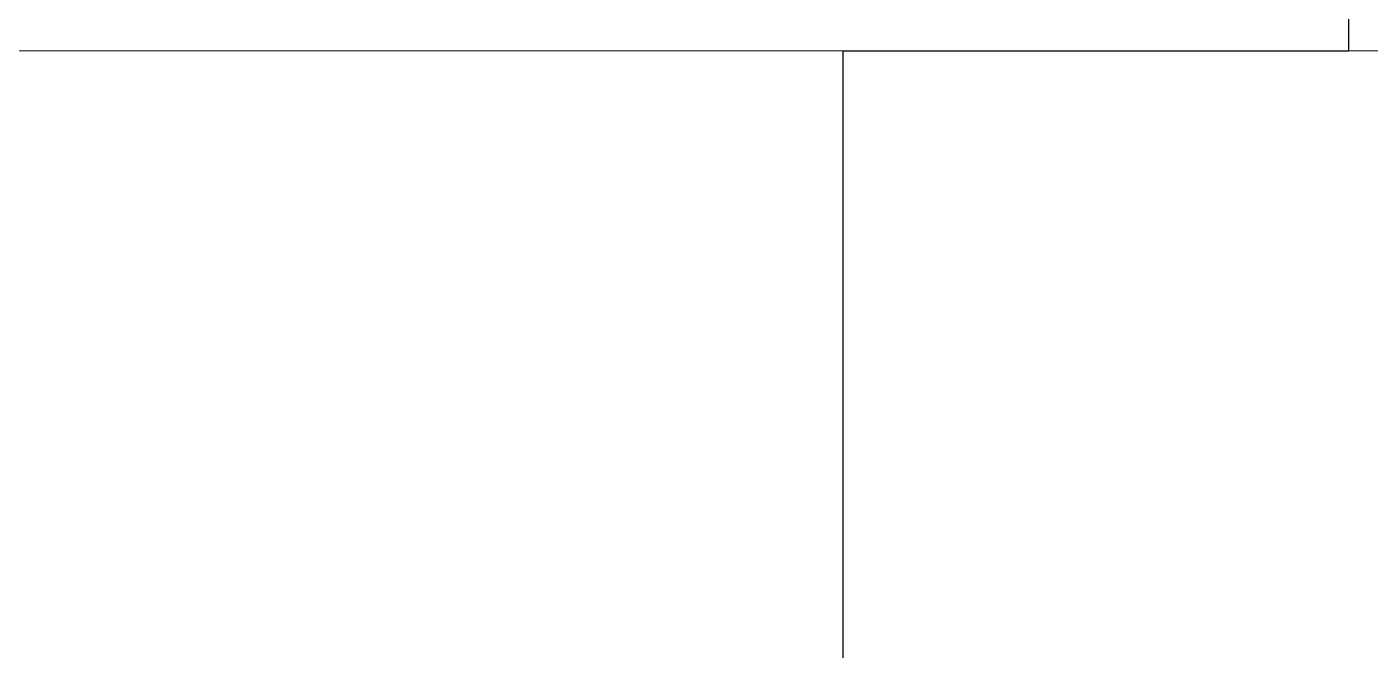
# Model space of a CAD drawing. Header units: millimetres. Extents: x -667 to -468, y -723 to -475.
# Drawn here: x -643.892 to -643.01, y -487.539 to -487.129 of the extents above; entities that cross this region are included whole.
import ezdxf

# ---------------------------------------------------------------- set-up
doc = ezdxf.new("R2010")
doc.units = ezdxf.units.MM
doc.layers.get('0').update_dxf_attribs({"lineweight": 9})
doc.layers.add('dinding', color=36, linetype='Continuous', lineweight=9)

msp = doc.modelspace()

# ---------------------------------------------------------------- linework, layer by layer
at = {"lineweight": 30}
msp.add_lwpolyline([(-643.35624, -487.54493), (-643.35624, -487.14493), (-643.02425, -487.14493), (-643.02425, -487.11339)], dxfattribs=at)
at = {"layer": 'dinding'}
for p, q in [((-643.02425, -487.11339), (-643.02425, -487.14493)), ((-643.94034, -487.14493), (-643.35624, -487.14493)), ((-643.35624, -487.54493), (-643.35624, -487.14493)), ((-643.35624, -487.14493), (-643.02425, -487.14493)), ((-643.02425, -487.14493), (-642.44034, -487.14493))]:
    msp.add_line(p, q, dxfattribs=at)

doc.saveas('drawing.dxf')
